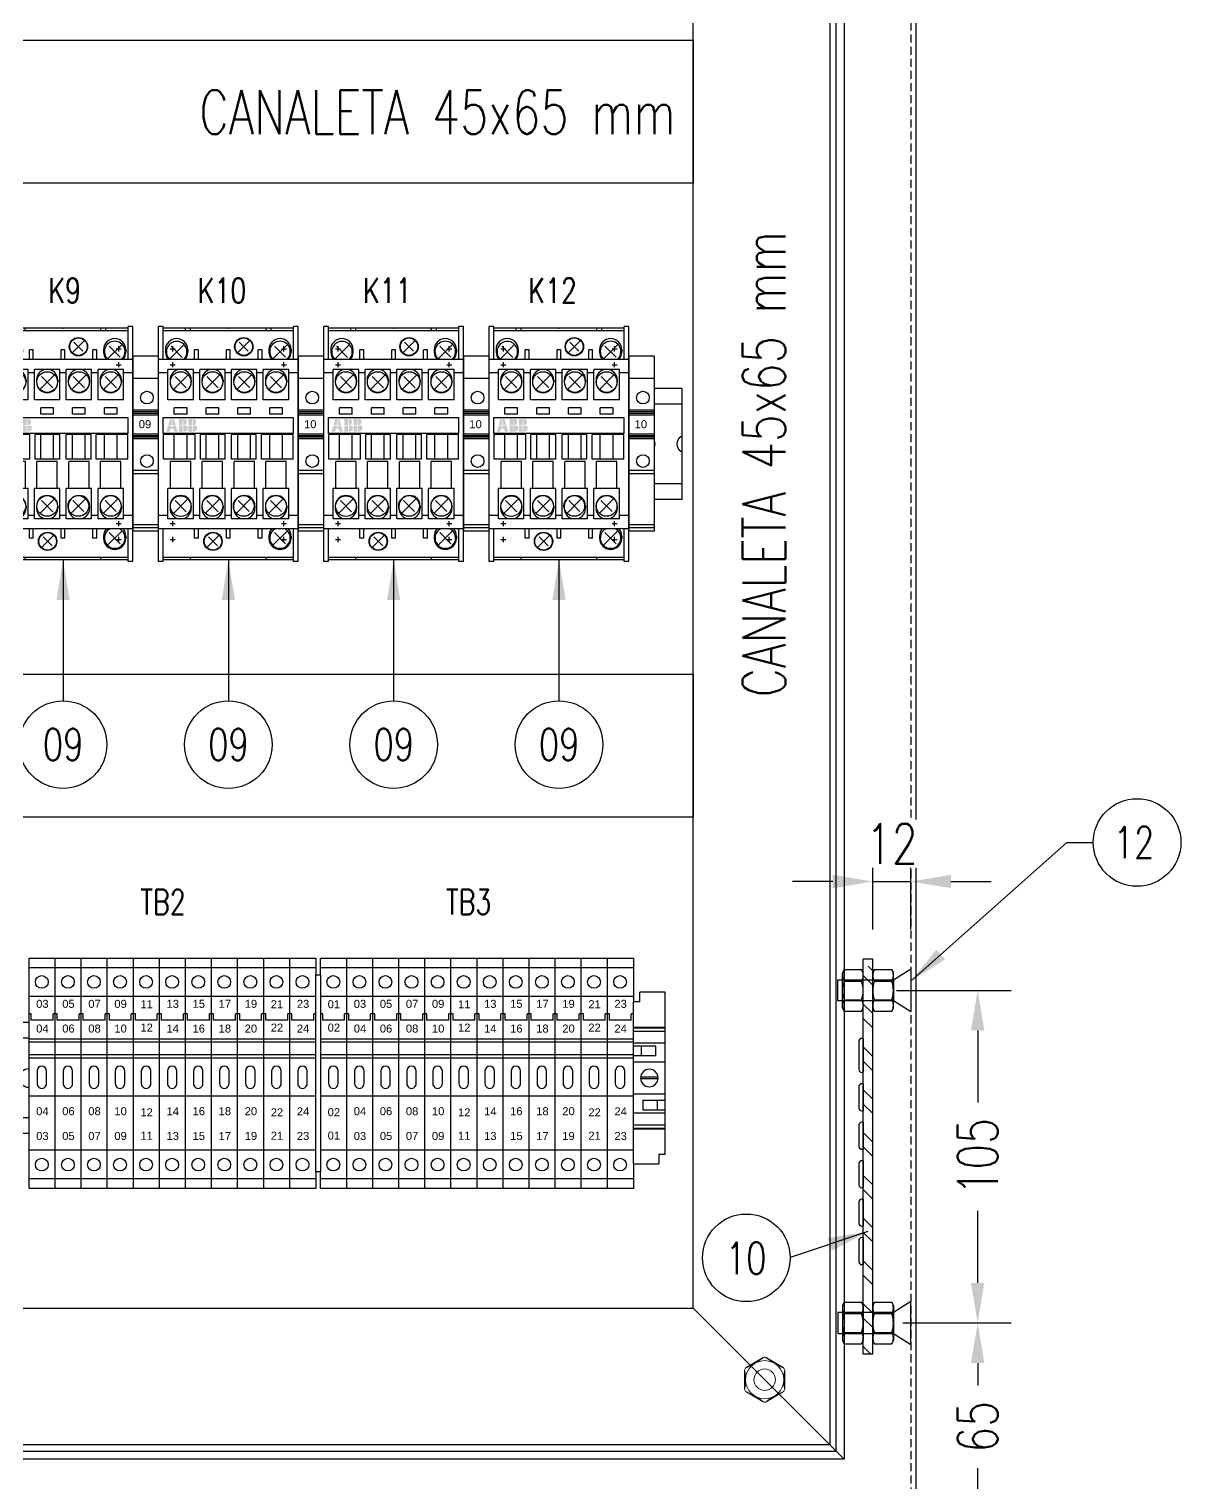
# Model space of a CAD drawing. Header units: millimetres. Extents: x 2153 to 5658, y -781 to 1156.
# Drawn here: x 3767.9 to 4130.2, y -127.7 to 329.8 of the extents above; entities that cross this region are included whole.
import ezdxf
from ezdxf.enums import TextEntityAlignment as Align

# ---------------------------------------------------------------- set-up
doc = ezdxf.new("R2010")
doc.units = ezdxf.units.MM
doc.set_wipeout_variables(frame=1)
doc.linetypes.add('HIDDEN', pattern=[9.525, 6.35, -3.175])
for name, color, linetype in [('40GENE-008-FRAME.TEXT1', 7, 'Continuous'), ('40GENE-102-DIMENSION', 40, 'Continuous'), ('40GENE-106-TEXT', 7, 'Continuous'), ('40GENE-107-SUB.TITLE', 4, 'Continuous'), ('47ELEC-106-SIMB-F', 2, 'Continuous'), ('47ELEC-106-SIMB-FR', 40, 'Continuous'), ('47ELEC-109-ACHUR', 8, 'Continuous'), ('47ELEC-205-EQUIP', 5, 'Continuous')]:
    doc.layers.add(name, color=color, linetype=linetype)
doc.styles.add('estilo2', font='arial.ttf')
doc.styles.add('ROMANS', font='romans.shx', dxfattribs={"width": 0.75})
doc.dimstyles.new('SNC-LAVALIN', dxfattribs={"dimscale": 0, "dimtxt": 2.5, "dimasz": 2.5, "dimexe": 1.5, "dimexo": 1, "dimgap": 1.25, "dimtad": 1, "dimdec": 0, "dimzin": 1, "dimdsep": 46, "dimtxsty": 'ROMANS', "dimcen": 0.09, "dimclrd": 256, "dimclre": 256, "dimclrt": 7, "dimadec": 0, "dimazin": 0, "dimtfac": 1, "dimtdec": 0, "dimtix": 1, "dimtmove": 2, "dimatfit": 3, "dimfxl": 1, "dimtfill": 1, "dimtolj": 1, "dimarcsym": 0})

# ---------------------------------------------------------------- blocks, each defined once
blk = doc.blocks.new('*D84')
at = {"layer": '40GENE-102-DIMENSION', "lineweight": -2, "transparency": 16777216}
for p, q in [((4042.77, -77.4), (4076.77, -77.4)), ((4066.27, -90), (4066.27, -97.05)), ((4066.27, -130.14), (4066.27, -123.1)), ((4067.77, -142.74), (4076.77, -142.74))]:
    blk.add_line(p, q, dxfattribs=at)
at = {"layer": '40GENE-102-DIMENSION', "transparency": 16777216}
for points in [[(4064.17, -90), (4068.37, -90), (4066.27, -77.4)], [(4064.17, -130.14), (4068.37, -130.14), (4066.27, -142.74)]]:
    blk.add_solid(points, dxfattribs=at)
at = {"layer": '40GENE-102-DIMENSION', "color": 0, "transparency": 16777216, "insert": (4066.27, -110.07), "char_height": 12.6, "attachment_point": 5, "rotation": 90, "style": 'ROMANS', "bg_fill": 3, "box_fill_scale": 1.1, "bg_fill_color": 256, "bg_fill_true_color": 13158600, "bg_fill_transparency": 0}
blk.add_mtext('\\A1;65', dxfattribs=at)
blk = doc.blocks.new('*D85')
at = {"layer": '40GENE-102-DIMENSION', "lineweight": -2, "transparency": 16777216}
for p, q in [((4033.27, 46.42), (4033.27, 72.03)), ((4045.27, 46.42), (4045.27, 72.03)), ((4020.67, 61.53), (4008.07, 61.53)), ((4033.27, 61.53), (4045.27, 61.53)), ((4057.87, 61.53), (4070.47, 61.53))]:
    blk.add_line(p, q, dxfattribs=at)
at = {"layer": '40GENE-102-DIMENSION', "transparency": 16777216}
for points in [[(4020.67, 63.63), (4020.67, 59.43), (4033.27, 61.53)], [(4057.87, 63.63), (4057.87, 59.43), (4045.27, 61.53)]]:
    blk.add_solid(points, dxfattribs=at)
at = {"layer": '40GENE-102-DIMENSION', "color": 0, "transparency": 16777216, "insert": (4039.27, 73.43), "char_height": 12.6, "attachment_point": 5, "style": 'ROMANS', "bg_fill": 3, "box_fill_scale": 1.1, "bg_fill_color": 256, "bg_fill_true_color": 13158600, "bg_fill_transparency": 0}
blk.add_mtext('\\A1;12', dxfattribs=at)
blk = doc.blocks.new('*D79')
at = {"layer": '40GENE-102-DIMENSION', "lineweight": -2, "transparency": 16777216}
for p, q in [((4040.77, 27.26), (4076.77, 27.26)), ((4066.27, 14.66), (4066.27, -8)), ((4066.27, -64.8), (4066.27, -42.15)), ((4042.77, -77.4), (4076.77, -77.4))]:
    blk.add_line(p, q, dxfattribs=at)
at = {"layer": '40GENE-102-DIMENSION', "transparency": 16777216}
for points in [[(4064.17, 14.66), (4068.37, 14.66), (4066.27, 27.26)], [(4064.17, -64.8), (4068.37, -64.8), (4066.27, -77.4)]]:
    blk.add_solid(points, dxfattribs=at)
at = {"layer": '40GENE-102-DIMENSION', "color": 0, "transparency": 16777216, "insert": (4066.27, -25.07), "char_height": 12.6, "attachment_point": 5, "rotation": 90, "style": 'ROMANS', "bg_fill": 3, "box_fill_scale": 1.1, "bg_fill_color": 256, "bg_fill_true_color": 13158600, "bg_fill_transparency": 0}
blk.add_mtext('\\A1;105', dxfattribs=at)
blk = doc.blocks.new('boenra de piso FC')
blk.add_wipeout([(-36.25, 0), (-36.25, -8.2), (36.25, -8.2), (36.25, 0)]).dxf.layer = '47ELEC-205-EQUIP'
blk.add_wipeout([(-36.25, -8.2), (-36.25, 0), (36.25, 0), (36.25, -8.2)]).dxf.layer = '47ELEC-205-EQUIP'
at = {"layer": '47ELEC-205-EQUIP'}
for p, q in [((-36.25, 0), (36.25, 0)), ((-36.25, -8.2), (-36.25, 0)), ((-33.25, -8.2), (-33.25, 0)), ((-24.25, -8.2), (-24.25, 0)), ((-18.75, 0), (-18.75, -0.66)), ((7.25, 0), (7.25, -8.2)), ((24.25, 0), (24.25, -8.2)), ((33.25, 0), (33.25, -8.2)), ((36.25, 0), (36.25, -8.2)), ((-16.75, -0.66), (-18.75, -0.66)), ((-16.75, -0.66), (-16.75, -7.54)), ((-10.75, 0), (-10.75, -8.2)), ((-9.75, 0), (-9.75, -8.2)), ((-5.75, 0), (-5.75, -8.2)), ((-4.75, 0), (-4.75, -8.2)), ((3.25, -2.7), (-0.75, -2.7)), ((36.25, -8.2), (-36.25, -8.2)), ((-18.75, -7.54), (-18.75, -8.2)), ((-16.75, -7.54), (-18.75, -7.54)), ((-0.75, -5.7), (3.25, -5.7))]:
    blk.add_line(p, q, dxfattribs=at)
for centre in [(-28.75, -4.2), (28.75, -4.2)]:
    blk.add_circle(centre, 2, dxfattribs=at)
for centre, start, end in [((-0.75, -4.2), 90, 270), ((3.25, -4.2), 270, 90)]:
    blk.add_arc(centre, 1.5, start, end, dxfattribs=at)
blk = doc.blocks.new('R1_10')
blk.add_wipeout([(-4, 25), (4, 25), (4, -30), (-4, -30)]).dxf.layer = '47ELEC-205-EQUIP'
blk.add_wipeout([(-4, 25), (4, 25), (4, -30), (-4, -30)]).dxf.layer = '47ELEC-205-EQUIP'
at = {"layer": '47ELEC-205-EQUIP'}
for p, q in [((4, 25), (-4, 25)), ((-4, 25), (-4, -30)), ((-4, -30), (-4, 25)), ((4, -30), (4, 25)), ((4, 18), (-4, 18)), ((4, 8), (-4, 8)), ((4, 7.5), (-4, 7.5)), ((4, 7), (-4, 7)), ((4, 6.5), (-4, 6.5)), ((4, 0.5), (-4, 0.5)), ((4, 0), (-4, 0)), ((4, -0.5), (-4, -0.5)), ((4, -1), (-4, -1)), ((4, -11), (-4, -11)), ((4, -12), (-4, -12)), ((4, -28), (-4, -28)), ((4, -29), (-4, -29)), ((4, -30), (-4, -30)), ((4, -30), (-4, -30))]:
    blk.add_line(p, q, dxfattribs=at)
for centre in [(0.39, 12), (0.39, -8)]:
    blk.add_circle(centre, 2, dxfattribs=at)
blk = doc.blocks.new('ABB')
at = {"layer": '40GENE-106-TEXT'}
h = blk.add_hatch(color=255, dxfattribs=at)
h.paths.add_polyline_path([(2.98, 2.12), (2.43, 4.02), (1.91, 4.02), (1.91, 2.12)])
h.paths.add_polyline_path([(3.04, 1.92), (1.91, 1.92), (1.91, 0.87), (2.3, 0.87), (2.55, 0.02), (3.59, 0.02)])
h.paths.add_polyline_path([(1.71, 1.92), (0.57, 1.92), (0.02, 0.02), (1.06, 0.02), (1.31, 0.87), (1.71, 0.87)])
h.paths.add_polyline_path([(1.71, 4.02), (1.18, 4.02), (0.63, 2.12), (1.71, 2.12)])
h.paths.add_polyline_path([(5.14, 4.02), (3.99, 4.02), (3.99, 2.12), (5.14, 2.12)])
edge = h.paths.add_edge_path()
edge.add_line((5.34, 2.12), (6.25, 2.12))
edge.add_ellipse((5.58, 1.18), major_axis=(0.82, 0.82), ratio=1, start_angle=9.2491, end_angle=28.6784)
edge.add_ellipse((5.59, 3.13), major_axis=(-0.631, 0.631), ratio=1, start_angle=155.2348, end_angle=313.9359)
edge.add_line((5.61, 4.02), (5.34, 4.02))
edge.add_line((5.34, 4.02), (5.34, 2.12))
edge = h.paths.add_edge_path()
edge.add_line((5.34, 0.02), (5.61, 0.02))
edge.add_ellipse((5.58, 1.18), major_axis=(-0.82, 0.82), ratio=1, start_angle=136.6801, end_angle=264.7229)
edge.add_line((6.47, 1.92), (5.34, 1.92))
edge.add_line((5.34, 1.92), (5.34, 0.02))
h.paths.add_polyline_path([(5.14, 1.92), (3.99, 1.92), (3.99, 0.02), (5.14, 0.02)])
h.paths.add_polyline_path([(8.13, 4.02), (6.98, 4.02), (6.98, 2.12), (8.13, 2.12)])
edge = h.paths.add_edge_path()
edge.add_line((8.33, 2.12), (9.24, 2.12))
edge.add_ellipse((8.57, 1.18), major_axis=(0.82, 0.82), ratio=1, start_angle=9.2491, end_angle=28.6784)
edge.add_ellipse((8.58, 3.13), major_axis=(-0.631, 0.631), ratio=1, start_angle=155.2348, end_angle=313.9359)
edge.add_line((8.6, 4.02), (8.33, 4.02))
edge.add_line((8.33, 4.02), (8.33, 2.12))
h.paths.add_polyline_path([(6.98, 0.02), (8.13, 0.02), (8.13, 1.92), (6.98, 1.92)])
edge = h.paths.add_edge_path()
edge.add_line((8.33, 0.02), (8.6, 0.02))
edge.add_ellipse((8.57, 1.18), major_axis=(-0.82, 0.82), ratio=1, start_angle=136.6801, end_angle=264.7229)
edge.add_line((9.46, 1.92), (8.33, 1.92))
edge.add_line((8.33, 1.92), (8.33, 0.02))
blk = doc.blocks.new('A9-16 FRONT')
at = {"color": 7}
blk.add_wipeout([(0, 37), (0, -37), (1.5, -37), (1.5, -36.45), (42.5, -36.45), (42.5, -37), (44, -37), (44, 37), (42.5, 37), (42.5, 36.45), (1.5, 36.45), (1.5, 37)], dxfattribs=at).dxf.layer = '47ELEC-106-SIMB-F'
at = {"layer": '47ELEC-106-SIMB-F', "color": 7}
for p, q in [((1.5, 37), (0, 37)), ((0, -37), (0, 37)), ((1.5, 36.45), (1.5, 37)), ((44, 37), (42.5, 37)), ((42.5, 36.45), (42.5, 37)), ((44, -37), (44, 37)), ((1.5, 26.62), (1.5, 36.45)), ((42.5, 36.45), (1.5, 36.45)), ((42.5, 35.62), (1.5, 35.62)), ((8.5, 35.62), (8.5, 36.45)), ((10.1, 35.62), (10.1, 36.45)), ((24.91, 28.67), (28.79, 32.56)), ((25.44, 32.03), (28.26, 29.2)), ((33.9, 35.62), (33.9, 36.45)), ((35.5, 35.62), (35.5, 36.45)), ((42.5, 26.62), (42.5, 36.45)), ((2.21, 29.7), (2.21, 28.95)), ((3.47, 26.69), (8.06, 31.28)), ((3.71, 29.95), (5.29, 29.95)), ((3.98, 30.74), (7.52, 27.2)), ((4.5, 29.16), (4.5, 30.74)), ((9.21, 29.7), (9.21, 28.95)), ((11.4, 26.62), (11.4, 29.6)), ((12.6, 29.6), (11.4, 29.6)), ((12.6, 26.62), (12.6, 29.6)), ((21.4, 26.62), (21.4, 29.6)), ((22.6, 29.6), (21.4, 29.6)), ((22.6, 26.62), (22.6, 29.6)), ((32.6, 29.6), (31.4, 29.6)), ((31.4, 26.62), (31.4, 29.6)), ((32.6, 26.62), (32.6, 29.6)), ((34.75, 29.7), (34.75, 28.95)), ((35.97, 26.77), (40.56, 31.36)), ((36.48, 30.82), (40.02, 27.28)), ((38.71, 29.95), (40.29, 29.95)), ((39.5, 29.16), (39.5, 30.74)), ((41.75, 29.7), (41.75, 28.95)), ((44, 26.62), (0, 26.62)), ((3, 13.92), (3, 23.46)), ((11, 23.42), (3, 23.42)), ((3.71, 24.95), (5.29, 24.95)), ((4.5, 24.16), (4.5, 25.74)), ((11, 13.92), (11, 23.42)), ((21, 23.42), (13, 23.42)), ((13, 13.92), (13, 23.42)), ((21, 13.92), (21, 23.42)), ((31, 23.42), (23, 23.42)), ((23, 13.92), (23, 23.42)), ((31, 13.92), (31, 23.42)), ((41, 23.42), (33, 23.42)), ((33, 13.92), (33, 23.42)), ((38.71, 24.95), (40.29, 24.95)), ((39.5, 24.16), (39.5, 25.74)), ((41, 13.92), (41, 23.42)), ((3, 22.42), (0, 22.42)), ((3.65, 20.12), (3.65, 19.47)), ((4.72, 17.19), (9.31, 21.78)), ((5.23, 21.24), (8.77, 17.7)), ((10.35, 20.12), (10.35, 19.47)), ((13, 22.42), (11, 22.42)), ((13.65, 20.12), (13.65, 19.47)), ((14.72, 17.19), (19.31, 21.78)), ((15.23, 21.24), (18.77, 17.7)), ((20.35, 20.12), (20.35, 19.47)), ((23, 22.42), (21, 22.42)), ((23.65, 20.12), (23.65, 19.47)), ((24.72, 17.19), (29.31, 21.78)), ((25.23, 21.24), (28.77, 17.7)), ((30.35, 20.12), (30.35, 19.47)), ((33, 22.42), (31, 22.42)), ((33.65, 20.12), (33.65, 19.47)), ((34.72, 17.19), (39.31, 21.78)), ((35.23, 21.24), (38.77, 17.7)), ((40.35, 20.12), (40.35, 19.47)), ((44, 22.42), (41, 22.42)), ((11, 13.92), (3, 13.92)), ((21, 13.92), (13, 13.92)), ((31, 13.92), (23, 13.92)), ((41, 13.92), (33, 13.92)), ((5, 9.42), (5, 11.42)), ((9, 11.42), (5, 11.42)), ((9, 9.42), (5, 9.42)), ((9, 9.42), (9, 11.42)), ((15, 9.42), (15, 11.42)), ((19, 11.42), (15, 11.42)), ((19, 9.42), (15, 9.42)), ((19, 9.42), (19, 11.42)), ((25, 9.42), (25, 11.42)), ((29, 11.42), (25, 11.42)), ((29, 9.42), (25, 9.42)), ((29, 9.42), (29, 11.42)), ((35, 9.42), (35, 11.42)), ((39, 11.42), (35, 11.42)), ((39, 9.42), (35, 9.42)), ((39, 9.42), (39, 11.42)), ((1.6, -4.8), (1.6, 3)), ((11.6, 3), (1.6, 3)), ((5, -4.8), (5, 3)), ((9, -4.8), (9, 3)), ((11.6, -4.8), (11.6, 3)), ((13.2, -4.8), (13.2, 3)), ((21, 3), (13.2, 3)), ((15, -4.8), (15, 3)), ((19, -4.8), (19, 3)), ((21, -4.8), (21, 3)), ((23, -4.8), (23, 3)), ((30.8, 3), (23, 3)), ((25, -4.8), (25, 3)), ((29, -4.8), (29, 3)), ((30.8, -4.8), (30.8, 3)), ((42.4, 3), (32.4, 3)), ((32.4, -4.8), (32.4, 3)), ((35, -4.8), (35, 3)), ((39, -4.8), (39, 3)), ((42.4, -4.8), (42.4, 3)), ((11.6, -4.8), (1.6, -4.8)), ((3.8, -14), (3.8, -5.5)), ((10.2, -5.5), (3.8, -5.5)), ((10.2, -14), (10.2, -5.5)), ((21, -4.8), (13.2, -4.8)), ((13.8, -14), (13.8, -5.5)), ((20.2, -5.5), (13.8, -5.5)), ((20.2, -14), (20.2, -5.5)), ((30.8, -4.8), (23, -4.8)), ((30.2, -5.5), (23.8, -5.5)), ((23.8, -14), (23.8, -5.57)), ((30.2, -14), (30.2, -5.5)), ((42.4, -4.8), (32.4, -4.8)), ((33.8, -14), (33.8, -5.5)), ((40.2, -5.5), (33.8, -5.5)), ((40.2, -14), (40.2, -5.5)), ((3, -23.5), (3, -13.96)), ((11, -14), (3, -14)), ((4.7, -21.85), (9.3, -17.25)), ((5.23, -17.78), (8.77, -21.32)), ((11, -23.5), (11, -14)), ((21, -14), (13, -14)), ((13, -23.5), (13, -14)), ((14.73, -21.82), (19.32, -17.23)), ((15.23, -17.78), (18.77, -21.32)), ((21, -23.5), (21, -14)), ((31, -14), (23, -14)), ((23, -23.5), (23, -14)), ((24.53, -21.8), (29.12, -17.2)), ((25.06, -17.73), (28.59, -21.27)), ((31, -23.5), (31, -14)), ((41, -14), (33, -14)), ((33, -23.5), (33, -14)), ((34.7, -21.8), (39.3, -17.2)), ((35.21, -17.76), (38.74, -21.29)), ((41, -23.5), (41, -14)), ((3, -22.5), (0, -22.5)), ((3.65, -19.55), (3.65, -20.2)), ((10.35, -19.55), (10.35, -20.2)), ((13, -22.5), (11, -22.5)), ((13.65, -19.55), (13.65, -20.2)), ((20.35, -19.55), (20.35, -20.2)), ((23, -22.5), (21, -22.5)), ((23.65, -19.55), (23.65, -20.2)), ((30.35, -19.55), (30.35, -20.2)), ((33, -22.5), (31, -22.5)), ((33.65, -19.55), (33.65, -20.2)), ((40.35, -19.55), (40.35, -20.2)), ((44, -22.5), (41, -22.5)), ((44, -26.7), (0, -26.7)), ((1.5, -36.45), (1.5, -26.7)), ((11, -23.5), (3, -23.5)), ((3.71, -25.05), (5.29, -25.05)), ((4.5, -25.84), (4.5, -24.26)), ((11.4, -29.6), (11.4, -26.7)), ((12.6, -29.6), (12.6, -26.7)), ((21, -23.5), (13, -23.5)), ((21.4, -29.6), (21.4, -26.7)), ((22.6, -29.6), (22.6, -26.7)), ((31, -23.5), (23, -23.5)), ((31.4, -29.6), (31.4, -26.7)), ((32.6, -29.6), (32.6, -26.7)), ((41, -23.5), (33, -23.5)), ((35.97, -31.88), (40.56, -27.29)), ((38.71, -25.05), (40.29, -25.05)), ((39.5, -25.84), (39.5, -24.26)), ((42.5, -36.45), (42.5, -26.7)), ((3.71, -30.05), (5.29, -30.05)), ((4.5, -30.84), (4.5, -29.26)), ((12.6, -29.6), (11.4, -29.6)), ((15.21, -32.56), (19.09, -28.67)), ((15.74, -29.2), (18.56, -32.03)), ((22.6, -29.6), (21.4, -29.6)), ((32.6, -29.6), (31.4, -29.6)), ((34.75, -28.95), (34.75, -29.7)), ((36.48, -27.83), (40.02, -31.37)), ((38.71, -30.05), (40.29, -30.05)), ((39.5, -30.84), (39.5, -29.26)), ((41.75, -28.95), (41.75, -29.7)), ((42.5, -35.7), (1.5, -35.7)), ((1.5, -37), (1.5, -36.45)), ((42.5, -36.45), (1.5, -36.45)), ((10.1, -36.45), (10.1, -35.7)), ((33.9, -36.45), (33.9, -35.7)), ((42.5, -37), (42.5, -36.45)), ((1.5, -37), (0, -37)), ((44, -37), (42.5, -37))]:
    blk.add_line(p, q, dxfattribs=at)
blk.add_lwpolyline([(1.52, 8.34), (42.41, 8.34), (42.41, 3.3), (1.52, 3.3)], close=True, dxfattribs=at)
for centre, radius in [((26.85, 30.62), 2.88), ((26.85, 30.62), 2.75), ((7, 19.5), 3.25), ((17, 19.5), 3.25), ((27, 19.5), 3.25), ((37, 19.5), 3.25), ((7, -19.55), 3.25), ((17, -19.5), 3.25), ((26.83, -19.5), 3.25), ((37, -19.5), 3.25), ((17.15, -30.62), 2.88), ((17.15, -30.62), 2.75)]:
    blk.add_circle(centre, radius, dxfattribs=at)
for centre, radius, start, end in [((5.71, 29.7), 3.5, 0, 180), ((5.75, 29), 3.25, 312.892, 227.108), ((38.25, 29.7), 3.5, 0, 180), ((38.25, 29.08), 3.25, 310.7478, 229.2516), ((5.75, 28.87), 3.5, 180, 220.0054), ((5.75, 28.87), 3.5, 319.9946, 0), ((38.25, 28.95), 3.5, 180, 220.0051), ((38.25, 28.95), 3.5, 319.9946, 0), ((7, 20.12), 3.35, 0, 180), ((17, 20.12), 3.35, 0, 180), ((27, 20.12), 3.35, 0, 180), ((37, 20.12), 3.35, 0, 180), ((7, 19.47), 3.35, 180, 0), ((17, 19.47), 3.35, 180, 0), ((27, 19.47), 3.35, 180, 0), ((37, 19.47), 3.35, 180, 0), ((7, -19.55), 3.35, 0, 180), ((17, -19.55), 3.35, 0, 180), ((27, -19.55), 3.35, 0, 180), ((37, -19.55), 3.35, 0, 180), ((7, -20.2), 3.35, 180, 0), ((17, -20.2), 3.35, 180, 0), ((27, -20.2), 3.35, 180, 0), ((37, -20.2), 3.35, 180, 0), ((38.25, -28.95), 3.5, 139.9949, 180), ((38.25, -29.57), 3.25, 118.0247, 61.9753), ((38.25, -28.95), 3.5, 0, 40.0054), ((38.25, -29.7), 3.5, 180, 0)]:
    blk.add_arc(centre, radius, start, end, dxfattribs=at)
blk.add_point((22, 36.45), dxfattribs=at)
blk.add_blockref('ABB', (2.46, 3.87), dxfattribs=at)
blk = doc.blocks.new('BORNERA DE TOPE')
at = {"color": 7}
blk.add_wipeout([(-21.03, 72.37), (-13.03, 72.37), (-13.03, 69.37), (-11.03, 69.37), (-11.03, 18.37), (-19.03, 18.37), (-19.03, 21.37), (-21.03, 21.37)], dxfattribs=at).dxf.layer = '47ELEC-106-SIMB-F'
at = {"layer": '47ELEC-106-SIMB-F', "color": 7}
for p, q in [((-21.03, 72.37), (-13.03, 72.37)), ((-21.03, 72.37), (-21.03, 21.37)), ((-21.03, 72.37), (-21.03, 29.24)), ((-21.03, 72.37), (-21.03, 21.37)), ((-13.03, 69.37), (-13.03, 72.37)), ((-13.03, 69.37), (-11.03, 69.37)), ((-11.03, 69.37), (-11.03, 18.37)), ((-21.03, 61.37), (-11.03, 61.37)), ((-21.03, 61.12), (-11.03, 61.12)), ((-21.03, 60.07), (-11.03, 60.07)), ((-21.03, 56.37), (-11.03, 56.37)), ((-18.03, 55.37), (-11.03, 55.37)), ((-18.03, 52.37), (-18.03, 55.37)), ((-13.53, 52.37), (-13.53, 55.37)), ((-21.03, 50.37), (-11.03, 50.37)), ((-18.03, 52.37), (-11.03, 52.37)), ((-13.29, 45.67), (-18.76, 45.67)), ((-13.29, 45.07), (-18.76, 45.07)), ((-11.03, 40.37), (-21.03, 40.37)), ((-14.03, 38.37), (-21.03, 38.37)), ((-18.53, 38.37), (-18.53, 35.37)), ((-14.03, 38.37), (-14.03, 35.37)), ((-14.03, 35.37), (-21.03, 35.37)), ((-11.03, 34.37), (-21.03, 34.37)), ((-11.03, 34.37), (-21.03, 34.37)), ((-21.03, 30.67), (-11.03, 30.67)), ((-21.03, 29.62), (-11.03, 29.62)), ((-21.03, 29.37), (-11.03, 29.37)), ((-21.03, 29.24), (-21.03, 27.35)), ((-19.03, 21.37), (-21.03, 21.37)), ((-19.03, 21.37), (-19.03, 18.37)), ((-11.03, 18.37), (-19.03, 18.37))]:
    blk.add_line(p, q, dxfattribs=at)
blk.add_circle((-16.03, 45.37), 2.75, dxfattribs=at)
blk = doc.blocks.new('SEPARA')
at = {"color": 3}
blk.add_wipeout([(3800.74, 32.17), (3800.74, -29.78), (3802.24, -29.78), (3802.24, 32.17)], dxfattribs=at)
blk.add_lwpolyline([(3800.74, 32.17), (3802.24, 32.17), (3802.24, -29.78), (3800.74, -29.78)], close=True, dxfattribs=at)

msp = doc.modelspace()

# ---------------------------------------------------------------- hatches: boundary and pattern name
at = {"layer": '47ELEC-109-ACHUR', "ltscale": 0.75}
h = msp.add_hatch(dxfattribs=at)
h.set_pattern_fill('ANSI32', color=256, angle=-90)
h.set_pattern_definition([(315, (3389.577, 6711.83), (6.735192, 6.735192), []), (315, (3389.577, 6707.34), (6.735192, 6.735192), [])])
h.paths.add_polyline_path([(4030.27, -87.21), (4033.27, -87.21), (4033.27, 34.89), (4030.27, 34.89)])

# ---------------------------------------------------------------- linework, layer by layer
for p, q in [((4023.77, 21.82), (4023.77, 32.69)), ((4024.27, 33.79), (4029.77, 33.79)), ((4030.27, 21.82), (4030.27, 32.69)), ((4033.27, 21.82), (4033.27, 32.69)), ((4033.77, 33.79), (4039.27, 33.79)), ((4039.77, 21.82), (4039.77, 32.69)), ((4024.27, 30.21), (4029.77, 30.21)), ((4033.77, 30.21), (4039.27, 30.21)), ((4024.27, 24.31), (4029.77, 24.31)), ((4033.77, 24.31), (4039.27, 24.31)), ((4024.27, 20.72), (4029.77, 20.72)), ((4033.77, 20.72), (4039.27, 20.72)), ((4023.77, -71.97), (4023.77, -82.84)), ((4024.27, -70.87), (4029.77, -70.87)), ((4030.27, -71.97), (4030.27, -82.84)), ((4033.27, -71.97), (4033.27, -82.84)), ((4033.77, -70.87), (4039.27, -70.87)), ((4039.77, -71.97), (4039.77, -82.84)), ((4024.27, -74.45), (4029.77, -74.45)), ((4033.77, -74.45), (4039.27, -74.45)), ((4024.27, -80.35), (4029.77, -80.35)), ((4033.77, -80.35), (4039.27, -80.35)), ((4024.27, -83.94), (4029.77, -83.94)), ((4033.77, -83.94), (4039.27, -83.94))]:
    msp.add_line(p, q)
at = {"color": 7, "lineweight": 5}
for p, q in [((3998.76, -88.3), (3993.46, -91.45)), ((4005.08, -91.45), (3999.78, -88.3)), ((3992.97, -98.18), (3992.97, -92.31)), ((4005.57, -98.18), (4005.57, -92.31)), ((3998.76, -102.19), (3993.46, -99.03)), ((4005.08, -99.03), (3999.78, -102.19))]:
    msp.add_line(p, q, dxfattribs=at)
at = {"color": 40}
for points in [[(3316.77, -72.74), (3976.77, -72.74), (3976.77, 987.26), (3316.77, 987.26)], [(3316.77, 326.29), (3976.77, 326.29), (3976.77, 281.29), (3316.77, 281.29)], [(3316.77, 126.77), (3976.77, 126.77), (3976.77, 81.77), (3316.77, 81.77)]]:
    msp.add_lwpolyline(points, close=True, dxfattribs=at)
for points in [[(4045.27, 34.01), (4045.27, 20.51), (4039.77, 23.96), (4039.77, 30.56)], [(4039.77, 30.56), (4039.77, 23.96), (4022.27, 23.96), (4022.27, 30.56)], [(4045.27, -84.15), (4045.27, -70.65), (4039.77, -74.1), (4039.77, -80.7)], [(4039.77, -80.7), (4039.77, -74.1), (4022.27, -74.1), (4022.27, -80.7)]]:
    msp.add_lwpolyline(points, close=True)
at = {"color": 7, "lineweight": 5}
for radius in [6, 3.4]:
    msp.add_circle((3999.27, -95.24), radius, dxfattribs=at)
for centre, radius, start, end in [((4027.24, 32), 3.47, 148.8385, 211.1615), ((4025.81, 32.43), 2.06, 138.497, 172.6151), ((4026.8, 32), 3.47, 328.8385, 31.1615), ((4028.23, 32.43), 2.06, 7.3849, 41.503), ((4036.74, 32), 3.47, 148.8385, 211.1615), ((4035.31, 32.43), 2.06, 138.497, 172.6151), ((4036.3, 32), 3.47, 328.8385, 31.1615), ((4037.73, 32.43), 2.06, 7.3849, 41.503), ((4032.72, 27.26), 8.95, 160.7605, 199.2395), ((4021.32, 27.26), 8.95, 340.7605, 19.2395), ((4042.22, 27.26), 8.95, 160.7605, 199.2395), ((4030.82, 27.26), 8.95, 340.7605, 19.2395), ((4027.24, 22.51), 3.47, 148.8385, 211.1615), ((4026.8, 22.51), 3.47, 328.8385, 31.1615), ((4036.74, 22.51), 3.47, 148.8385, 211.1615), ((4036.3, 22.51), 3.47, 328.8385, 31.1615), ((4025.81, 22.08), 2.06, 187.3849, 221.503), ((4028.23, 22.08), 2.06, 318.497, 352.6151), ((4035.31, 22.08), 2.06, 187.3849, 221.503), ((4037.73, 22.08), 2.06, 318.497, 352.6151), ((4027.24, -72.66), 3.47, 148.8385, 211.1615), ((4025.81, -72.23), 2.06, 138.497, 172.6151), ((4026.8, -72.66), 3.47, 328.8385, 31.1615), ((4028.23, -72.23), 2.06, 7.3849, 41.503), ((4036.74, -72.66), 3.47, 148.8385, 211.1615), ((4035.31, -72.23), 2.06, 138.497, 172.6151), ((4036.3, -72.66), 3.47, 328.8385, 31.1615), ((4037.73, -72.23), 2.06, 7.3849, 41.503), ((4032.72, -77.4), 8.95, 160.7605, 199.2395), ((4021.32, -77.4), 8.95, 340.7605, 19.2395), ((4042.22, -77.4), 8.95, 160.7605, 199.2395), ((4030.82, -77.4), 8.95, 340.7605, 19.2395), ((4027.24, -82.15), 3.47, 148.8385, 211.1615), ((4026.8, -82.15), 3.47, 328.8385, 31.1615), ((4036.74, -82.15), 3.47, 148.8385, 211.1615), ((4036.3, -82.15), 3.47, 328.8385, 31.1615), ((4025.81, -82.57), 2.06, 187.3849, 221.503), ((4028.23, -82.57), 2.06, 318.497, 352.6151), ((4035.31, -82.57), 2.06, 187.3849, 221.503), ((4037.73, -82.57), 2.06, 318.497, 352.6151)]:
    msp.add_arc(centre, radius, start, end)
for centre, radius, start, end in [((3993.97, -92.31), 1, 120.7627, 180), ((3985.35, -71.81), 21.26, 292.4429, 309.0825), ((3999.27, -89.16), 1, 59.2373, 120.7627), ((4013.19, -71.81), 21.26, 230.9175, 247.5571), ((4004.57, -92.31), 1, 0, 59.2373), ((3978.8, -95.24), 14.47, 348.3137, 11.6863), ((4019.74, -95.24), 14.47, 168.3137, 191.6863), ((3993.97, -98.18), 1, 180, 239.2373), ((3985.35, -118.68), 21.26, 50.9175, 67.5571), ((4013.19, -118.68), 21.26, 112.4429, 129.0825), ((4004.57, -98.18), 1, 300.7627, 0), ((3999.27, -101.33), 1, 239.2373, 300.7627)]:
    msp.add_arc(centre, radius, start, end, dxfattribs=at)
at = {"layer": '47ELEC-106-SIMB-F'}
for p, q in [((4033.27, 37.07), (4030.27, 37.07)), ((4030.27, -87.21), (4030.27, 37.07)), ((4033.27, -87.21), (4033.27, 37.07)), ((4028.92, 11.3), (4028.92, 2.33)), ((4030.27, 12.16), (4029.78, 12.16)), ((4030.27, 12.16), (4030.27, 1.51)), ((4029.78, 1.47), (4030.27, 1.47)), ((4028.92, -2.98), (4028.92, -9.77)), ((4030.27, -2.12), (4029.78, -2.12)), ((4030.27, -2.12), (4030.27, -10.59)), ((4029.78, -10.63), (4030.27, -10.63)), ((4028.92, -15.08), (4028.92, -21.87)), ((4030.27, -14.22), (4029.78, -14.22)), ((4030.27, -14.22), (4030.27, -22.69)), ((4029.78, -22.73), (4030.27, -22.73)), ((4028.92, -27.18), (4028.92, -33.97)), ((4030.27, -26.32), (4029.78, -26.32)), ((4030.27, -26.32), (4030.27, -34.79)), ((4029.78, -34.83), (4030.27, -34.83)), ((4028.92, -39.28), (4028.92, -46.07)), ((4030.27, -38.42), (4029.78, -38.42)), ((4030.27, -38.42), (4030.27, -46.89)), ((4029.78, -46.93), (4030.27, -46.93)), ((4028.92, -51.38), (4028.92, -58.17)), ((4030.27, -50.52), (4029.78, -50.52)), ((4030.27, -50.52), (4030.27, -58.99)), ((4029.78, -59.03), (4030.27, -59.03)), ((4033.27, -87.21), (4030.27, -87.21))]:
    msp.add_line(p, q, dxfattribs=at)
for centre, start, end in [((4029.78, 11.3), 90, 180), ((4029.78, 2.33), 180, 270), ((4029.78, -2.98), 90, 180), ((4029.78, -9.77), 180, 270), ((4029.78, -15.08), 90, 180), ((4029.78, -21.87), 180, 270), ((4029.78, -27.18), 90, 180), ((4029.78, -33.97), 180, 270), ((4029.78, -39.28), 90, 180), ((4029.78, -46.07), 180, 270), ((4029.78, -51.38), 90, 180), ((4029.78, -58.17), 180, 270)]:
    msp.add_arc(centre, 0.86, start, end, dxfattribs=at)
at = {"layer": '47ELEC-106-SIMB-FR'}
for p, q in [((3973.35, 216.71), (3324.88, 216.71)), ((3973.35, 181.71), (3973.35, 216.71)), ((3973.35, 211.71), (3324.88, 211.71)), ((3973.35, 186.71), (3324.88, 186.71)), ((3973.35, 181.71), (3324.88, 181.71)), ((3963.65, 17.19), (3321.15, 17.19)), ((3963.65, -17.81), (3963.65, 17.19)), ((3963.65, 12.19), (3321.15, 12.19)), ((3963.65, -12.81), (3321.15, -12.81)), ((3963.65, -17.81), (3321.15, -17.81))]:
    msp.add_line(p, q, dxfattribs=at)
for points in [[(3786.72, 202.21, -1), (3786.72, 196.21), (3774.72, 196.21, -1), (3774.72, 202.21)], [(3811.72, 202.21, -1), (3811.72, 196.21), (3799.72, 196.21, -1), (3799.72, 202.21)], [(3836.72, 202.21, -1), (3836.72, 196.21), (3824.72, 196.21, -1), (3824.72, 202.21)], [(3861.72, 202.21, -1), (3861.72, 196.21), (3849.72, 196.21, -1), (3849.72, 202.21)], [(3886.72, 202.21, -1), (3886.72, 196.21), (3874.72, 196.21, -1), (3874.72, 202.21)], [(3911.72, 202.21, -1), (3911.72, 196.21), (3899.72, 196.21, -1), (3899.72, 202.21)], [(3936.72, 202.21, -1), (3936.72, 196.21), (3924.72, 196.21, -1), (3924.72, 202.21)], [(3961.72, 202.21, -1), (3961.72, 196.21), (3949.72, 196.21, -1), (3949.72, 202.21)], [(3779.77, 2.69, -1), (3779.77, -3.31), (3767.77, -3.31, -1), (3767.77, 2.69)], [(3804.77, 2.69, -1), (3804.77, -3.31), (3792.77, -3.31, -1), (3792.77, 2.69)], [(3829.77, 2.69, -1), (3829.77, -3.31), (3817.77, -3.31, -1), (3817.77, 2.69)], [(3854.77, 2.69, -1), (3854.77, -3.31), (3842.77, -3.31, -1), (3842.77, 2.69)], [(3879.77, 2.69, -1), (3879.77, -3.31), (3867.77, -3.31, -1), (3867.77, 2.69)], [(3904.77, 2.69, -1), (3904.77, -3.31), (3892.77, -3.31, -1), (3892.77, 2.69)], [(3929.77, 2.69, -1), (3929.77, -3.31), (3917.77, -3.31, -1), (3917.77, 2.69)], [(3954.77, 2.69, -1), (3954.77, -3.31), (3942.77, -3.31, -1), (3942.77, 2.69)]]:
    msp.add_lwpolyline(points, format="xyb", close=True, dxfattribs=at)
msp.add_lwpolyline([(3973.35, 196.54, -0.609182), (3973.35, 201.88, -0.609182)], format="xyb", dxfattribs=at)
at = {"layer": '47ELEC-205-EQUIP'}
msp.add_line((4024.27, -120.24), (4019.77, -115.74), dxfattribs=at)
msp.add_line((4024.27, -120.24), (4019.77, -115.74), dxfattribs=at)
for points in [[(3246.77, 1057.26), (4046.77, 1057.26), (4046.77, -142.74), (3246.77, -142.74)], [(3269.27, 1034.76), (4024.27, 1034.76), (4024.27, -120.24), (3269.27, -120.24)], [(3273.77, 1030.26), (4019.77, 1030.26), (4019.77, -115.74), (3273.77, -115.74)]]:
    msp.add_lwpolyline(points, close=True, dxfattribs=at)
at = {"layer": '47ELEC-205-EQUIP', "linetype": 'HIDDEN', "ltscale": 0.4}
msp.add_lwpolyline([(3248.27, 1055.76), (4045.27, 1055.76), (4045.27, -141.24), (3248.27, -141.24)], close=True, dxfattribs=at)

# ---------------------------------------------------------------- texts
at = {"layer": '40GENE-107-SUB.TITLE', "style": 'ROMANS', "width": 0.75}
msp.add_text('CANALETA 45x65 mm', height=13.5, rotation=90, dxfattribs=at).set_placement((4005.83, 119.55))
at = {"layer": '40GENE-107-SUB.TITLE', "insert": (4121.86, 78.84), "char_height": 10, "width": 15.4267, "attachment_point": 3, "style": 'ROMANS', "bg_fill": 3, "box_fill_scale": 1, "bg_fill_color": 256, "bg_fill_transparency": 0}
msp.add_mtext('12', dxfattribs=at)

# ---------------------------------------------------------------- leaders
at = {"layer": '40GENE-102-DIMENSION', "color": 0}
msp.add_leader([(4031.76, -48.65), (4007.63, -56.71), (4007.3, -56.89)], dimstyle='SNC-LAVALIN', override={"dimscale": 7.000007, "dimtxt": 1.8, "dimasz": 1.8, "dimexo": 3, "dimgap": 0.8, "dimclrt": 0}, dxfattribs=at)

# ---------------------------------------------------------------- next in the draw order: linework, layer by layer
at = {"layer": '40GENE-102-DIMENSION'}
msp.add_circle((4116.41, 73.81), 13.79, dxfattribs=at)

# ---------------------------------------------------------------- next in the draw order: dimensions: what is measured, and where the dimension line sits
at = {"layer": '40GENE-102-DIMENSION', "color": 0}
dim = msp.add_linear_dim(base=(4045.27, 61.53), p1=(4033.27, 25.42), p2=(4045.27, 25.42), dimstyle='SNC-LAVALIN', override={"dimscale": 7.000007, "dimtxt": 1.8, "dimasz": 1.8, "dimexo": 3, "dimgap": 0.8, "dimclrt": 0}, dxfattribs=at)
dim.commit()
dim.dimension.update_dxf_attribs({"geometry": '*D85', "text_midpoint": (4039.27, 73.43)})
dim = msp.add_linear_dim(base=(4066.27, -77.4), p1=(4046.77, -142.74), p2=(4021.77, -77.4), angle=90, dimstyle='SNC-LAVALIN', override={"dimscale": 7.000007, "dimtxt": 1.8, "dimasz": 1.8, "dimexo": 3, "dimgap": 0.8, "dimclrt": 0}, dxfattribs=at)
dim.commit()
dim.dimension.update_dxf_attribs({"geometry": '*D84', "text_midpoint": (4066.27, -110.07), "dimtype": 160})

# ---------------------------------------------------------------- next in the draw order: linework, layer by layer
at = {"color": 40}
msp.add_line((3976.77, -72.74), (4021.77, -117.74), dxfattribs=at)
msp.add_lwpolyline([(3271.77, -117.74), (4021.77, -117.74), (4021.77, 1032.26), (3271.77, 1032.26)], close=True, dxfattribs=at)

# ---------------------------------------------------------------- next in the draw order: leaders
at = {"layer": '40GENE-102-DIMENSION', "color": 0}
msp.add_leader([(4045.27, 30.21), (4094.34, 73.81), (4102.62, 73.81)], dimstyle='SNC-LAVALIN', override={"dimscale": 7.000007, "dimtxt": 1.8, "dimasz": 1.8, "dimexo": 3, "dimgap": 0.8, "dimclrt": 0}, dxfattribs=at)

# ---------------------------------------------------------------- next in the draw order: block references
at = {"layer": '40GENE-106-TEXT', "color": 0}
for p in [(3804.56, 201.82), (3856.56, 201.82), (3908.56, 201.82), (3960.56, 201.82)]:
    msp.add_blockref('R1_10', p, dxfattribs=at)
at = {"layer": '47ELEC-205-EQUIP', "rotation": 270}
msp.add_blockref('boenra de piso FC', (3776.08, 1.19), dxfattribs=at)

# ---------------------------------------------------------------- next in the draw order: texts
at = {"layer": '40GENE-107-SUB.TITLE', "style": 'ROMANS', "bg_fill": 3, "box_fill_scale": 1, "bg_fill_color": 256, "bg_fill_transparency": 0}
for s, insert, char_height, width, attachment_point in [('CANALETA 45x65 mm', (3971.31, 310.55), 13.8, 202.118, 3), ('K9', (3784.21, 251.41), 7.8, 13.4911, 3), ('K10', (3836.21, 251.41), 7.8, 13.4911, 3), ('K11', (3888.21, 251.41), 7.8, 13.4911, 3), ('K12', (3940.21, 251.41), 7.8, 13.4911, 3), ('09', (3772.17, 109.64), 10, 15.4267, 1), ('09', (3824.17, 109.64), 10, 15.4267, 1), ('09', (3876.17, 109.64), 10, 15.4267, 1), ('09', (3928.17, 109.64), 10, 15.4267, 1), ('TB2', (3817.15, 59), 7.8, 13.4911, 3), ('TB3', (3913.3, 59), 7.8, 13.4911, 3), ('10', (3999.86, -52), 10, 15.4267, 3)]:
    msp.add_mtext(s, dxfattribs=dict(at, insert=insert, char_height=char_height, width=width, attachment_point=attachment_point))

# ---------------------------------------------------------------- next in the draw order: dimensions: what is measured, and where the dimension line sits
at = {"layer": '40GENE-102-DIMENSION', "color": 0}
dim = msp.add_linear_dim(base=(4066.27, 27.26), p1=(4021.77, -77.4), p2=(4019.77, 27.26), angle=90, dimstyle='SNC-LAVALIN', override={"dimscale": 7.000007, "dimtxt": 1.8, "dimasz": 1.8, "dimexo": 3, "dimgap": 0.8, "dimclrt": 0}, dxfattribs=at)
dim.commit()
dim.dimension.update_dxf_attribs({"geometry": '*D79', "text_midpoint": (4066.27, -25.07), "dimtype": 160})

# ---------------------------------------------------------------- next in the draw order: linework, layer by layer
at = {"layer": '40GENE-102-DIMENSION'}
for centre in [(3778.56, 104.61), (3830.56, 104.61), (3882.56, 104.61), (3934.56, 104.61), (3993.51, -56.89)]:
    msp.add_circle(centre, 13.79, dxfattribs=at)

# ---------------------------------------------------------------- next in the draw order: block references
for p in [(3756.56, 199.21), (3808.56, 199.21), (3860.56, 199.21), (3912.56, 199.21)]:
    msp.add_blockref('A9-16 FRONT', p)
at = {"layer": '47ELEC-205-EQUIP', "rotation": 270}
msp.add_blockref('boenra de piso FC', (3784.28, 1.19), dxfattribs=at)

# ---------------------------------------------------------------- next in the draw order: block references
msp.add_blockref('boenra de piso FC', (3792.48, 1.19), dxfattribs=at)

# ---------------------------------------------------------------- next in the draw order: texts
at = {"layer": '40GENE-008-FRAME.TEXT1', "style": 'estilo2'}
for s, p in [('09', (3804.33, 204.19)), ('10', (3856.33, 204.19)), ('10', (3908.33, 204.19)), ('10', (3960.33, 204.19)), ('03', (3772.06, 21.78)), ('04', (3772.06, 14)), ('04', (3772.06, -12.01)), ('03', (3772.06, -19.8))]:
    msp.add_text(s, height=2.518, dxfattribs=at).set_placement(p, align=Align.CENTER)

# ---------------------------------------------------------------- next in the draw order: leaders
at = {"layer": '40GENE-102-DIMENSION', "color": 0}
for points in [[(3778.56, 162.76), (3778.56, 118.4)], [(3830.56, 162.76), (3830.56, 118.4)], [(3882.56, 162.76), (3882.56, 118.4)], [(3934.56, 162.76), (3934.56, 118.4)]]:
    msp.add_leader(points, dimstyle='SNC-LAVALIN', override={"dimscale": 7.000007, "dimtxt": 1.8, "dimasz": 1.8, "dimexo": 3, "dimgap": 0.8, "dimclrt": 0}, dxfattribs=at)

# ---------------------------------------------------------------- next in the draw order: block references
at = {"layer": '47ELEC-205-EQUIP', "rotation": 270}
msp.add_blockref('boenra de piso FC', (3800.68, 1.19), dxfattribs=at)

# ---------------------------------------------------------------- next in the draw order: texts
at = {"layer": '40GENE-008-FRAME.TEXT1', "style": 'estilo2'}
for s, p in [('05', (3780.26, 21.78)), ('06', (3780.26, 14)), ('06', (3780.26, -12.01)), ('05', (3780.26, -19.8))]:
    msp.add_text(s, height=2.518, dxfattribs=at).set_placement(p, align=Align.CENTER)

# ---------------------------------------------------------------- next in the draw order: block references
at = {"layer": '47ELEC-205-EQUIP', "rotation": 270}
msp.add_blockref('boenra de piso FC', (3808.88, 1.19), dxfattribs=at)

# ---------------------------------------------------------------- next in the draw order: texts
at = {"layer": '40GENE-008-FRAME.TEXT1', "style": 'estilo2'}
for s, p in [('07', (3788.46, 21.78)), ('08', (3788.46, 14)), ('08', (3788.46, -12.01)), ('07', (3788.46, -19.8))]:
    msp.add_text(s, height=2.518, dxfattribs=at).set_placement(p, align=Align.CENTER)

# ---------------------------------------------------------------- next in the draw order: block references
at = {"layer": '47ELEC-205-EQUIP', "rotation": 270}
msp.add_blockref('boenra de piso FC', (3817.08, 1.19), dxfattribs=at)

# ---------------------------------------------------------------- next in the draw order: texts
at = {"layer": '40GENE-008-FRAME.TEXT1', "style": 'estilo2'}
for s, p in [('09', (3796.66, 21.78)), ('10', (3796.66, 14)), ('10', (3796.66, -12.01)), ('09', (3796.66, -19.8))]:
    msp.add_text(s, height=2.518, dxfattribs=at).set_placement(p, align=Align.CENTER)

# ---------------------------------------------------------------- next in the draw order: block references
at = {"layer": '47ELEC-205-EQUIP', "rotation": 270}
msp.add_blockref('boenra de piso FC', (3825.28, 1.19), dxfattribs=at)

# ---------------------------------------------------------------- next in the draw order: texts
at = {"layer": '40GENE-008-FRAME.TEXT1', "style": 'estilo2'}
for s, p in [('11', (3804.86, 21.66)), ('12', (3804.86, 14.3)), ('12', (3804.86, -12.36)), ('11', (3804.86, -19.72))]:
    msp.add_text(s, height=2.518, dxfattribs=at).set_placement(p, align=Align.CENTER)

# ---------------------------------------------------------------- next in the draw order: block references
at = {"layer": '47ELEC-205-EQUIP', "rotation": 270}
msp.add_blockref('boenra de piso FC', (3833.48, 1.19), dxfattribs=at)

# ---------------------------------------------------------------- next in the draw order: texts
at = {"layer": '40GENE-008-FRAME.TEXT1', "style": 'estilo2'}
for s, p in [('13', (3813.06, 21.78)), ('14', (3813.06, 14)), ('14', (3813.06, -12.06)), ('13', (3813.06, -19.8))]:
    msp.add_text(s, height=2.518, dxfattribs=at).set_placement(p, align=Align.CENTER)

# ---------------------------------------------------------------- next in the draw order: block references
at = {"layer": '47ELEC-205-EQUIP', "rotation": 270}
msp.add_blockref('boenra de piso FC', (3841.68, 1.19), dxfattribs=at)

# ---------------------------------------------------------------- next in the draw order: texts
at = {"layer": '40GENE-008-FRAME.TEXT1', "style": 'estilo2'}
for s, p in [('15', (3821.26, 21.78)), ('16', (3821.26, 14)), ('16', (3821.26, -12.01)), ('15', (3821.26, -19.8))]:
    msp.add_text(s, height=2.518, dxfattribs=at).set_placement(p, align=Align.CENTER)

# ---------------------------------------------------------------- next in the draw order: block references
at = {"layer": '47ELEC-205-EQUIP', "rotation": 270}
msp.add_blockref('boenra de piso FC', (3849.88, 1.19), dxfattribs=at)

# ---------------------------------------------------------------- next in the draw order: texts
at = {"layer": '40GENE-008-FRAME.TEXT1', "style": 'estilo2'}
for s, p in [('17', (3829.46, 21.78)), ('18', (3829.46, 14)), ('18', (3829.46, -12.01)), ('17', (3829.46, -19.84))]:
    msp.add_text(s, height=2.518, dxfattribs=at).set_placement(p, align=Align.CENTER)

# ---------------------------------------------------------------- next in the draw order: block references
at = {"layer": '47ELEC-205-EQUIP', "rotation": 270}
msp.add_blockref('boenra de piso FC', (3858.08, 1.19), dxfattribs=at)

# ---------------------------------------------------------------- next in the draw order: texts
at = {"layer": '40GENE-008-FRAME.TEXT1', "style": 'estilo2'}
for s, p in [('19', (3837.66, 21.78)), ('20', (3837.66, 14)), ('20', (3837.66, -12.01)), ('19', (3837.66, -19.8))]:
    msp.add_text(s, height=2.518, dxfattribs=at).set_placement(p, align=Align.CENTER)

# ---------------------------------------------------------------- next in the draw order: block references
at = {"layer": '47ELEC-205-EQUIP', "rotation": 270}
msp.add_blockref('boenra de piso FC', (3867.78, 1.19), dxfattribs=at)

# ---------------------------------------------------------------- next in the draw order: texts
at = {"layer": '40GENE-008-FRAME.TEXT1', "style": 'estilo2'}
for s, p in [('21', (3845.86, 21.66)), ('23', (3854.06, 21.78)), ('22', (3845.86, 14.3)), ('24', (3854.06, 14)), ('22', (3845.86, -12.36)), ('21', (3845.86, -19.72))]:
    msp.add_text(s, height=2.518, dxfattribs=at).set_placement(p, align=Align.CENTER)

# ---------------------------------------------------------------- next in the draw order: block references
at = {"color": 3}
msp.add_blockref('SEPARA', (57.34, 0), dxfattribs=at)
at = {"layer": '47ELEC-205-EQUIP', "rotation": 270}
msp.add_blockref('boenra de piso FC', (3875.98, 1.19), dxfattribs=at)

# ---------------------------------------------------------------- next in the draw order: block references
msp.add_blockref('boenra de piso FC', (3884.18, 1.19), dxfattribs=at)

# ---------------------------------------------------------------- next in the draw order: texts
at = {"layer": '40GENE-008-FRAME.TEXT1', "style": 'estilo2'}
for s, p in [('01', (3863.76, 21.66)), ('02', (3863.76, 14.3)), ('24', (3854.06, -12.06)), ('02', (3863.76, -12.32)), ('23', (3854.06, -19.8)), ('01', (3863.76, -19.68))]:
    msp.add_text(s, height=2.518, dxfattribs=at).set_placement(p, align=Align.CENTER)

# ---------------------------------------------------------------- next in the draw order: block references
at = {"layer": '47ELEC-205-EQUIP', "rotation": 270}
msp.add_blockref('boenra de piso FC', (3892.38, 1.19), dxfattribs=at)

# ---------------------------------------------------------------- next in the draw order: texts
at = {"layer": '40GENE-008-FRAME.TEXT1', "style": 'estilo2'}
for s, p in [('03', (3871.96, 21.78)), ('04', (3871.96, 14)), ('04', (3871.96, -12.01)), ('03', (3871.96, -19.8))]:
    msp.add_text(s, height=2.518, dxfattribs=at).set_placement(p, align=Align.CENTER)

# ---------------------------------------------------------------- next in the draw order: block references
at = {"layer": '47ELEC-205-EQUIP', "rotation": 270}
msp.add_blockref('boenra de piso FC', (3900.58, 1.19), dxfattribs=at)

# ---------------------------------------------------------------- next in the draw order: texts
at = {"layer": '40GENE-008-FRAME.TEXT1', "style": 'estilo2'}
for s, p in [('05', (3880.16, 21.78)), ('06', (3880.16, 14)), ('06', (3880.16, -12.01)), ('05', (3880.16, -19.8))]:
    msp.add_text(s, height=2.518, dxfattribs=at).set_placement(p, align=Align.CENTER)

# ---------------------------------------------------------------- next in the draw order: block references
at = {"layer": '47ELEC-205-EQUIP', "rotation": 270}
msp.add_blockref('boenra de piso FC', (3908.78, 1.19), dxfattribs=at)

# ---------------------------------------------------------------- next in the draw order: texts
at = {"layer": '40GENE-008-FRAME.TEXT1', "style": 'estilo2'}
for s, p in [('07', (3888.36, 21.78)), ('08', (3888.36, 14)), ('08', (3888.36, -12.01)), ('07', (3888.36, -19.8))]:
    msp.add_text(s, height=2.518, dxfattribs=at).set_placement(p, align=Align.CENTER)

# ---------------------------------------------------------------- next in the draw order: block references
at = {"layer": '47ELEC-205-EQUIP', "rotation": 270}
msp.add_blockref('boenra de piso FC', (3916.98, 1.19), dxfattribs=at)

# ---------------------------------------------------------------- next in the draw order: texts
at = {"layer": '40GENE-008-FRAME.TEXT1', "style": 'estilo2'}
for s, p in [('09', (3896.56, 21.78)), ('10', (3896.56, 14)), ('10', (3896.56, -12.01)), ('09', (3896.56, -19.8))]:
    msp.add_text(s, height=2.518, dxfattribs=at).set_placement(p, align=Align.CENTER)

# ---------------------------------------------------------------- next in the draw order: block references
at = {"layer": '47ELEC-205-EQUIP', "rotation": 270}
msp.add_blockref('boenra de piso FC', (3925.18, 1.19), dxfattribs=at)

# ---------------------------------------------------------------- next in the draw order: texts
at = {"layer": '40GENE-008-FRAME.TEXT1', "style": 'estilo2'}
for s, p in [('11', (3904.76, 21.66)), ('12', (3904.76, 14.3)), ('12', (3904.76, -12.36)), ('11', (3904.76, -19.72))]:
    msp.add_text(s, height=2.518, dxfattribs=at).set_placement(p, align=Align.CENTER)

# ---------------------------------------------------------------- next in the draw order: block references
at = {"layer": '47ELEC-205-EQUIP', "rotation": 270}
msp.add_blockref('boenra de piso FC', (3933.38, 1.19), dxfattribs=at)

# ---------------------------------------------------------------- next in the draw order: texts
at = {"layer": '40GENE-008-FRAME.TEXT1', "style": 'estilo2'}
for s, p in [('13', (3912.96, 21.78)), ('14', (3912.96, 14)), ('14', (3912.96, -12.06)), ('13', (3912.96, -19.8))]:
    msp.add_text(s, height=2.518, dxfattribs=at).set_placement(p, align=Align.CENTER)

# ---------------------------------------------------------------- next in the draw order: block references
at = {"layer": '47ELEC-205-EQUIP', "rotation": 270}
msp.add_blockref('boenra de piso FC', (3941.58, 1.19), dxfattribs=at)

# ---------------------------------------------------------------- next in the draw order: texts
at = {"layer": '40GENE-008-FRAME.TEXT1', "style": 'estilo2'}
for s, p in [('15', (3921.16, 21.78)), ('16', (3921.16, 14)), ('16', (3921.16, -12.01)), ('15', (3921.16, -19.8))]:
    msp.add_text(s, height=2.518, dxfattribs=at).set_placement(p, align=Align.CENTER)

# ---------------------------------------------------------------- next in the draw order: block references
at = {"layer": '47ELEC-205-EQUIP', "rotation": 270}
msp.add_blockref('boenra de piso FC', (3949.78, 1.19), dxfattribs=at)

# ---------------------------------------------------------------- next in the draw order: texts
at = {"layer": '40GENE-008-FRAME.TEXT1', "style": 'estilo2'}
for s, p in [('17', (3929.36, 21.78)), ('18', (3929.36, 14)), ('18', (3929.36, -12.01)), ('17', (3929.36, -19.84))]:
    msp.add_text(s, height=2.518, dxfattribs=at).set_placement(p, align=Align.CENTER)

# ---------------------------------------------------------------- next in the draw order: block references
at = {"layer": '47ELEC-205-EQUIP', "rotation": 270}
msp.add_blockref('boenra de piso FC', (3957.98, 1.19), dxfattribs=at)

# ---------------------------------------------------------------- next in the draw order: texts
at = {"layer": '40GENE-008-FRAME.TEXT1', "style": 'estilo2'}
for s, p in [('19', (3937.56, 21.78)), ('20', (3937.56, 14)), ('20', (3937.56, -12.01)), ('19', (3937.56, -19.8))]:
    msp.add_text(s, height=2.518, dxfattribs=at).set_placement(p, align=Align.CENTER)

# ---------------------------------------------------------------- next in the draw order: block references
at = {"xscale": -1, "rotation": 180}
msp.add_blockref('BORNERA DE TOPE', (3979.01, 45.06), dxfattribs=at)

# ---------------------------------------------------------------- next in the draw order: texts
at = {"layer": '40GENE-008-FRAME.TEXT1', "style": 'estilo2'}
for s, p in [('21', (3945.76, 21.66)), ('22', (3945.76, 14.3)), ('22', (3945.76, -12.36)), ('21', (3945.76, -19.72))]:
    msp.add_text(s, height=2.518, dxfattribs=at).set_placement(p, align=Align.CENTER)

# ---------------------------------------------------------------- next in the draw order: texts
for s, p in [('23', (3953.96, 21.78)), ('24', (3953.96, 14)), ('24', (3953.96, -12.06)), ('23', (3953.96, -19.8))]:
    msp.add_text(s, height=2.518, dxfattribs=at).set_placement(p, align=Align.CENTER)

doc.saveas('drawing.dxf')
